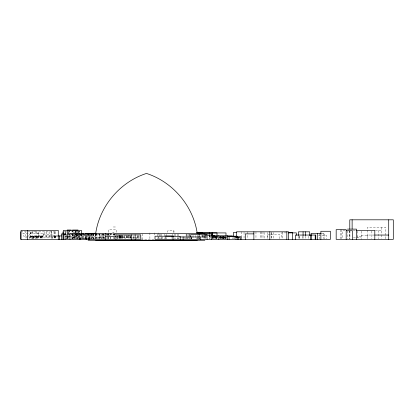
<?xml version="1.0" encoding="UTF-8"?>
<svg xmlns="http://www.w3.org/2000/svg" width="414" height="414" viewBox="0 0 414 414"><rect width="100%" height="100%" fill="white"/><g stroke="black" fill="none" stroke-linecap="round" stroke-linejoin="round"><path stroke-width="0.31" stroke-dasharray="2.07 1.55" d="M28.628 235.757L30.61 233.129L34.108 231.333L37.612 233.129L39.853 236.368M83.819 235.876L84.352 234.961M68.377 232.497L69.252 231.343M113.317 226.986L116.153 226.986M353.256 230.375L355.823 230.375M375.441 230.375L381.656 230.375M345.007 230.733L342.487 230.733L342.487 238.749M20.7 231.871L55.906 231.871M64.232 231.871L79.757 231.871M286.379 232.891L281.427 232.891L281.427 238.774M69.397 233.372L64.822 233.372L64.822 235.168M321.88 233.429L324.845 233.429L324.845 238.769M63.932 233.972L67.767 233.972M68.388 233.972L70.328 233.972M70.96 233.972L84.404 233.972M87.406 233.972L109.28 233.972M109.907 233.972L115.511 233.972M63.777 234.091L84.306 234.091M79.964 234.148L85.496 234.148M87.359 234.179L105.353 234.179M106.326 234.179L109.456 234.179M109.762 234.179L115.434 234.179M64.015 234.36L78.655 234.36M79.105 234.36L84.249 234.36M64.015 234.417L66.224 234.417M270.28 234.51L267.154 234.51L267.154 238.759M270.901 234.51L279.652 234.51L279.652 238.759M112.805 234.867L115.33 234.867M374.401 235.048L367.28 235.048L367.28 238.774M206.56 235.556L204.061 235.556L204.061 238.728M207.31 235.556L210.296 235.556M318.423 235.587L326.786 235.587L326.786 238.733M207.554 235.768L205.68 235.768L205.68 238.764M208.118 235.768L211.171 235.768M361.199 235.83L367.28 235.83M58.25 235.949L33.255 235.949L33.255 238.733M57.743 236.068L29.239 236.068L29.239 238.816M31.288 236.218L37.037 236.218M70.644 236.368L84.296 236.368M86.583 236.368L96.302 236.368M115.961 236.368L119.439 236.368L119.439 235.369M361.199 236.549L357.515 236.549L357.515 237.864M211.958 236.668L226.996 236.668M103.676 236.725L99.22 236.725L99.22 238.309M32.375 236.968L36.748 236.968M105.068 237.118L100.737 237.118L100.705 238.811L100.737 233.972M78.691 237.144L71.487 237.144L71.487 238.811M81.015 237.144L84.404 237.144M87.613 237.144L104.933 237.144L104.933 238.811M115.78 237.144L122.373 237.144L122.373 238.811M224.585 237.206L214.38 237.206L213.07 236.668L213.07 238.826M219.725 237.413L226.996 237.413M32.375 237.564L36.748 237.564M118.989 237.626L137.417 237.626M353.339 237.864L361.199 237.864M128.159 237.957L134.659 237.957M134.948 237.957L137.417 237.957M137.417 238.076L141.464 238.076M89.916 238.257L97.797 238.257L97.797 233.982M141.029 239.364L154.246 239.364M91.023 233.775L92.814 236.368M75.86 233.894L77.568 236.368M75.058 231.343L75.928 232.497M117.555 236.368L117.146 235.504L117.152 238.718M385.734 238.749L385.734 227.379L367.363 227.379L367.363 238.749M381.656 227.379L381.656 234.226M381.656 234.867L381.656 238.723M378.241 230.375L378.241 238.749M371.865 231.017L371.865 238.723M361.199 231.183L361.199 239.364M357.277 231.183L357.277 237.864M349.939 231.017L349.939 238.723M349.789 230.375L349.789 238.733M349.576 231.017L349.576 238.723M347.444 231.038L347.444 238.723M341.685 229.656L341.685 238.759M340.665 229.656L340.665 238.759M323.883 233.429L323.883 238.769M319.504 233.429L319.504 238.769M308.435 236.28L308.435 238.749M305.47 236.218L305.47 238.733M303.074 236.218L303.074 238.733M302.194 236.28L302.194 238.749M299.508 236.28L299.508 238.749M299.146 236.28L299.146 238.749M298.458 236.218L298.458 238.733M282.772 232.352L282.772 238.728M273.732 232.44L273.732 238.733M271.522 232.44L271.522 238.733M271.32 232.44L271.32 238.733M267.568 232.44L267.568 238.733M264.116 232.44L264.116 238.733M262.988 231.814L262.988 238.733M261.146 231.814L261.146 238.733M260.535 231.814L260.535 238.733M255.966 231.814L255.966 238.733M247.857 231.814L247.857 238.733M244.037 232.352L244.037 238.733M241.745 231.814L241.745 238.733M234.495 237.476L234.495 238.733M234.448 237.388L234.448 238.376M233.517 237.45L233.517 238.728M232.373 237.657L232.373 238.795M226.474 236.218L226.474 238.733M225.982 236.787L225.982 238.718M225.899 236.668L225.899 238.826M225.796 236.725L225.796 238.309M225.692 236.399L225.692 238.826M225.537 236.399L225.537 238.826M224.569 236.518L224.569 238.795M224.543 237.413L224.543 238.392M224.036 236.218L224.036 238.733M223.751 237.413L223.751 238.392M223.658 236.668L223.658 238.826M223.529 237.413L223.529 238.392M223.431 236.218L223.431 238.733M223.317 236.399L223.317 238.826M223.26 236.518L223.26 238.795M222.82 238.811L222.82 236.606L209.732 236.606L209.732 238.811M222.696 236.218L222.696 238.733M222.292 236.368L222.292 238.764M222.07 236.606L222.07 238.811M221.894 236.399L221.894 238.826M221.242 236.606L221.242 238.811M220.91 236.218L220.91 238.733M220.621 237.413L220.621 238.392M220.346 236.518L220.346 238.795M220.274 237.413L220.274 238.392M219.989 236.399L219.989 238.769M219.725 237.206L219.725 238.392M217.329 235.768L217.329 238.764M216.998 236.787L216.998 238.718M216.745 238.826L216.745 237.206L216.186 236.668L216.186 238.826M216.512 236.218L216.512 238.733M216.372 236.218L216.372 238.733M215.922 235.499L215.922 238.795M215.378 236.518L215.378 238.795M215.275 236.218L215.275 238.733M215.021 236.606L215.021 238.811M214.84 235.499L214.819 238.795M214.473 235.556L214.473 238.728M214.333 235.245L214.38 238.826M214.002 236.606L214.002 238.811M213.277 236.218L213.277 238.733M213.003 236.787L213.003 238.718M212.827 236.368L212.827 238.764M212.682 236.606L212.682 238.811M212.573 236.42L212.573 238.774M210.271 236.192L210.271 238.728M209.701 234.655L209.701 238.774M209.593 234.852L209.593 238.718M209.479 234.852L209.479 238.718M206.286 235.768L206.286 238.764M205.427 235.499L205.427 238.718M205.385 235.747L205.385 238.759M204.863 235.25L204.863 238.381M204.237 235.747L204.237 238.759M203.967 235.721L203.967 238.759M203.75 235.245L203.75 238.774M202.927 235.499L202.927 238.718M202.399 235.245L202.399 238.774M202.146 235.245L202.146 238.774M201.452 235.499L201.452 238.718M199.222 237.6L199.222 238.774M199.175 237.548L199.175 238.759M199.113 237.543L199.113 238.759M198.554 237.543L198.554 238.759M198.182 236.42L198.182 238.774M197.421 237.553L197.421 238.759M197.312 237.543L197.312 238.759M197.24 235.25L197.271 238.718M196.459 237.564L196.459 238.764M195.263 235.499L195.263 238.718M193.084 235.499L193.084 238.718M191.982 235.499L191.982 238.718M191.827 237.543L191.827 238.759M191.413 237.429L191.413 238.718M191.304 237.543L191.304 238.759M191.071 237.543L191.071 238.759M190.704 237.543L190.704 238.759M189.643 234.21L189.643 238.718M189.56 233.92L189.56 235.737M189.56 236.342L189.56 238.759M188.468 233.92L188.468 235.737M188.468 236.342L188.468 238.759M187.19 236.937L187.19 238.759M187.092 234.21L187.092 238.718M186.559 233.92L186.559 235.737M186.559 236.342L186.559 238.759M186.098 234.21L186.098 238.718M185.529 237.543L185.529 238.759M184.08 236.937L184.08 238.759M178.9 237.543L178.9 238.759M178.403 234.21L178.403 238.718M177.678 234.21L177.678 238.718M177.59 237.543L177.59 238.759M175.681 234.21L175.681 238.718M174.517 234.21L174.517 238.718M173.983 232.399L173.983 230.826L167.722 230.826L167.722 232.399M173.678 230.826L173.678 232.399M172.586 234.21L172.586 235.499M172.017 236.575L172.017 238.806M166.117 234.21L166.117 238.718M165.988 237.129L165.988 238.806M165.176 237.129L165.176 238.806M164.467 234.21L164.467 238.718M162.438 236.844L162.438 238.733M161.424 236.844L161.424 238.733M161.3 234.21L161.3 238.718M160.058 234.21L160.058 238.718M159.913 234.21L159.913 238.718M158.288 236.844L158.288 238.733M158.112 232.922L158.112 238.718M157.165 234.21L157.165 238.718M154.215 232.922L154.215 236.14M149.899 232.922L149.899 239.364M142.354 233.879L142.354 239.364M140.072 235.499L140.072 238.718M138.944 235.706L138.944 238.754M138.762 235.499L138.762 238.718M137.696 235.499L137.696 238.718M137.427 235.706L137.417 238.785M136.382 237.626L136.382 238.785M133.562 237.626L133.562 238.785M133.236 235.706L133.236 238.754M130.674 235.302L130.674 238.785M130.415 238.718L130.415 235.499L121.426 235.499L121.442 238.785M130.177 235.509L130.177 238.723M129.473 235.509L129.473 238.723M128.609 235.499L128.609 238.718M128.081 235.499L128.081 238.718M127.75 235.499L127.766 238.718M127.067 235.509L127.067 239.364M126.358 235.706L126.358 238.754M126.249 235.509L126.249 238.723M125.235 237.626L125.235 238.785M124.438 235.499L124.469 238.785L124.428 235.706M123.186 235.706L123.186 238.754M122.818 235.706L122.818 238.754M122.114 235.509L122.114 238.723M122.047 235.706L122.047 238.754M121.742 235.499L121.742 238.718M121.023 235.706L121.023 238.754M120.722 235.706L120.722 238.754M120.474 235.333L120.474 238.79M120.127 237.144L120.127 238.785L120.107 235.333M119.988 235.509L119.988 238.723M119.853 235.499L119.853 238.718M119.568 235.509L119.568 239.364M119.253 237.144L119.253 238.785M119.242 235.499L119.242 238.718M118.989 237.144L118.989 238.785M118.363 235.168L118.363 238.764M118 235.168L118 238.764M117.7 237.144L117.7 238.811M116.515 232.264L116.515 229.687L108.546 229.687L108.546 232.264M114.585 237.144L114.585 238.811M114.16 233.869L114.16 238.723M113.162 233.253L113.162 238.754M110.698 236.968L110.698 238.764M110.155 236.917L110.155 238.754M108.546 232.911L108.546 238.718M108.256 233.672L108.256 238.733M108.07 233.863L108.07 238.754M107.495 233.972L107.495 236.368M107.495 236.968L107.495 238.764M106.9 233.863L106.9 238.754M104.395 233.972L104.395 238.764M103.676 233.972L103.676 238.8M103.133 236.725L103.133 238.309M103.07 233.972L103.07 238.764M102.563 233.863L102.563 238.754M101.658 234.179L101.658 238.8M101.161 237.144L101.161 238.811M99.764 233.972L99.779 238.764M99.743 233.863L99.743 239.364M98.786 237.144L98.786 238.811M96.379 233.863L96.379 238.754M96.302 233.253L96.302 238.764M95.701 233.998L95.701 238.381M95.458 233.982L95.458 238.257M95.158 233.863L95.158 238.754M93.693 233.672L93.693 238.733M93.486 233.874L93.486 238.764M93.362 233.972L93.362 239.364M92.275 233.982L92.275 238.257M92.198 236.368L92.198 238.764M91.773 233.863L91.773 238.754M91.691 233.863L91.691 238.754M90.671 233.982L90.671 238.257M90.381 233.982L90.381 238.257M88.218 233.972L88.218 236.968M88.078 233.998L88.078 237.129M88.011 233.972L88.011 236.968M87.685 233.972L87.685 237.564M84.301 233.972L84.306 237.605M81.931 233.372L81.931 237.564M81.698 233.972L81.698 237.564M81.413 233.972L81.413 237.564M81.139 234.148L81.139 236.86M80.709 233.972L80.709 236.368M80.244 233.972L80.244 236.968M79.416 231.017L79.416 232.301M79.079 231.017L79.079 232.301M78.365 231.017L78.365 233.584M78.365 234.226L78.365 238.723M78.148 231.871L78.148 239.364M78.008 230.013L78.008 238.738M77.641 233.972L77.641 238.764M77.268 234.226L77.268 239.364M76.994 234.226L76.994 238.764M76.595 234.226L76.595 238.723M76.44 234.371L76.44 238.738M76.181 235.468L76.181 238.417M75.767 231.871L75.767 238.738M75.281 231.017L75.281 233.584M75.281 234.226L75.281 238.723M75.012 239.002L75.012 235.468L74.08 235.468L74.08 239.002M74.753 231.871L74.753 238.738M74.732 233.372L74.732 238.764M73.811 231.871L73.811 239.364M73.744 233.879L73.744 237.838M73.62 237.144L73.62 238.811M72.936 233.972L72.936 239.364M72.641 230.013L72.641 238.738M72.585 230.013L72.585 238.738M72.284 233.972L72.284 238.764M69.397 231.017L69.397 232.301M69.262 233.879L69.262 238.754M68.351 231.871L68.351 239.364M68.093 236.968L68.093 238.764M67.534 236.968L67.534 238.764M67.415 236.968L67.415 238.764M67.218 236.87L67.218 238.738M66.789 236.968L66.789 238.764M66.224 234.36L66.224 238.743M65.961 231.017L65.961 239.364M65.655 231.871L65.655 235.618M64.527 233.972L64.527 236.275M55.812 235.949L55.812 238.795M55.626 235.949L55.626 238.795M55.253 231.871L55.253 238.738M54.798 235.949L54.798 238.795M54.581 231.871L54.576 238.795M54.394 235.949L54.394 238.816M54.053 231.871L54.053 237.864L25.275 237.864L25.275 231.871M52.236 238.718L52.236 234.836L42.828 234.836L42.828 238.718M51.781 231.017L51.781 238.723M51.129 231.871L51.129 237.864M49.095 231.871L49.095 237.864M46.606 231.871L46.606 238.738M44.909 231.871L44.909 233.372L22.392 233.372L22.392 231.871M43.449 233.372L43.449 236.368L23.852 236.368L23.852 233.372M41.943 235.949L41.943 238.795M41.762 235.949L41.762 238.795M40.934 235.949L40.934 238.795M40.795 235.949L40.795 239.364M40.577 235.949L40.577 238.795M38.528 235.949L38.528 238.795M38.367 231.871L38.367 238.164L30.729 238.164L30.729 231.871M37.596 235.949L37.596 238.795M37.037 235.949L37.037 238.733M36.748 231.871L36.748 238.764M35.573 236.068L35.573 238.733M33.503 235.949L33.503 238.795M32.494 238.164L32.494 238.764M32.375 231.871L32.375 238.164M31.288 236.068L31.288 238.733M30.232 231.871L30.232 237.864"/><path stroke-width="0.62" d="M95.701 233.372C99.707 205.955 120.112 181.932 146.468 173.435C172.829 181.932 193.234 205.955 197.24 233.372M109.689 235.504L110.895 234.034M112.51 233.035L113.881 232.87M347.444 229.113L356.495 229.113L356.495 239.364M67.218 230.013L71.218 230.013M72.616 230.013L78.008 230.013M356.314 230.375L374.81 230.375L374.81 239.364M346.218 230.733L352.557 230.733L352.557 239.364M236.611 232.352L233.517 232.352L233.517 236.813M288.284 232.352L292.574 232.352M196.614 232.709L202.441 232.709M198.182 232.891L216.998 232.891L216.998 235.499M288.237 232.891L296.346 232.891L296.346 235.245M196.629 232.922L225.982 232.922L225.982 235.499M96.043 233.253L87.359 233.372M111.858 233.372L70.018 233.372L70.018 239.364M114.399 233.372L204.863 233.372M321.285 233.429L311.111 233.429L311.111 235.209M204.237 233.941L211.306 233.941L211.306 239.364M253.87 233.879L245.3 233.879L245.3 239.364M63.29 233.972L61.37 233.972L61.37 239.364M115.91 234.867L140.77 234.867L140.77 239.364L20.7 239.364L20.7 231.871M374.81 235.048L388.715 235.048M210.871 235.556L214.473 235.556M210.669 235.768L227.602 235.768L227.602 239.364M58.105 235.949L61.401 235.949M165.176 236.006L173.611 236.006M227.514 235.949L232.373 235.949M227.26 236.218L237.222 236.218L237.222 237.476M70.085 236.368L65.076 236.368L65.076 239.364M105.684 236.368L115.961 236.368M227.56 236.399L229.087 236.399L229.087 239.364M172.017 236.575L180.214 236.575L180.214 239.364M228.911 236.668L235.996 236.668L235.996 239.364M237.222 236.725L241.145 236.725L241.145 239.364M179.717 236.937L200.723 236.937L200.723 239.364M235.996 237.388L237.558 237.388L237.558 239.364M235.747 237.413L240.161 237.413L240.161 239.364M79.643 238.257L89.75 238.257M88.078 240.265L204.863 240.265M95.701 240.565L197.24 240.565M388.715 219.813L388.715 239.364M352.128 219.813L352.128 229.133M349.789 229.273L349.789 219.813L393.3 219.813L393.3 239.364L336.173 239.364L336.173 229.656L346.182 229.656L346.182 239.364M320.866 239.364L320.866 231.271L330.398 231.271L330.398 239.364L155.007 239.364L155.007 236.218L173.042 236.218L173.042 239.364M317.383 233.429L317.383 239.364M315.779 239.364L315.779 235.048L295.503 235.048L295.503 239.364M315.209 235.048L315.209 239.364M311.571 235.048L311.571 239.364M310.443 235.048L310.443 239.364M309.729 235.587L309.698 231.814L298.458 231.814L298.458 235.587M305.47 231.814L305.47 235.587M303.074 231.814L303.074 235.587M292.574 232.891L292.574 239.364M288.574 239.364L288.574 231.814L236.487 231.814L236.487 236.844M286.824 231.814L286.824 239.364M269.814 231.814L269.814 239.364M253.87 231.814L253.87 239.364M238.526 237.413L238.526 239.364M228.3 236.218L228.3 236.725M218.778 235.768L218.778 239.364M212.573 232.891L212.573 235.835M212.04 232.891L212.04 235.835M209.701 232.891L209.701 234.07M207.072 239.364L207.072 234.51L190.704 234.51L190.704 236.937M199.113 234.51L199.113 236.937M183.097 236.937L183.097 239.364M172.571 236.218L172.571 236.575M135.14 234.867L135.14 239.364M131.569 234.867L131.569 239.364M115.961 234.867L115.961 239.364M105.684 233.372L105.684 239.364M89.393 233.372L89.393 239.364M89.108 237.564L89.108 239.364M88.834 237.564L88.834 239.364M86.645 233.372L86.645 239.364M85.507 237.827L85.507 239.002M85.362 233.372L85.362 238.257M83.012 233.372L83.012 238.257M81.434 233.584L81.434 230.375L63.425 230.375L63.425 239.364M80.244 237.564L80.244 239.364M79.643 233.372L79.643 239.364M76.994 230.375L76.994 233.972M67.534 230.375L67.534 236.368M62.954 231.871L62.954 239.364M59.471 235.949L59.471 239.364M58.265 239.364L58.265 230.375L21.062 230.375L21.062 239.364M27.547 230.375L27.547 239.364"/></g></svg>
